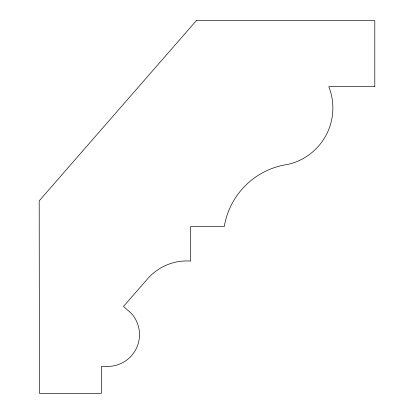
<?xml version="1.0" encoding="UTF-8"?>
<svg xmlns="http://www.w3.org/2000/svg" width="414" height="414" viewBox="0 0 414 414"><rect width="100%" height="100%" fill="white"/><g stroke="black" fill="none" stroke-linecap="round" stroke-linejoin="round"><path stroke-width="0.62" d="M196.272 20.7L39.195 200.837L39.402 393.3L101.435 393.3L101.435 366.406L107.707 366.406A31.785 31.785 0 0 0 131.295 313.31L123.47 306.489L147.648 278.767A51.998 51.998 0 0 1 190.621 261.074L190.621 226.541L224.29 226.541A75.255 75.255 0 0 1 288.035 164.368A57.825 57.825 0 0 0 328.788 86.676L374.805 86.676L374.805 20.7L196.272 20.7"/></g></svg>
